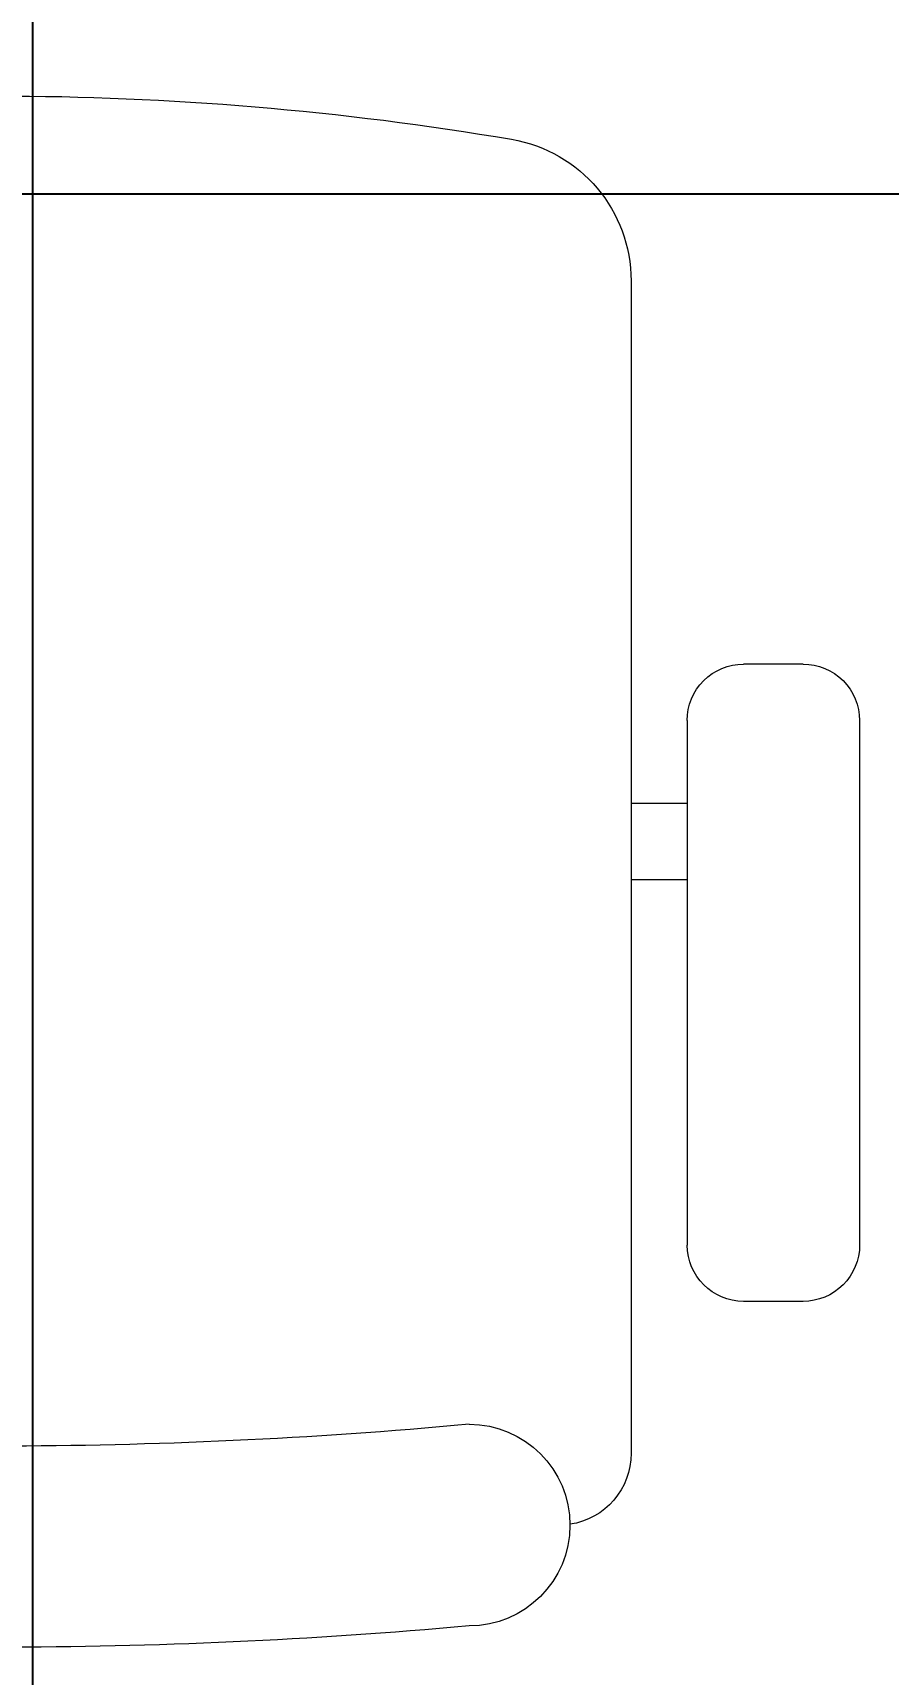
# Model space of a CAD drawing. Extents: x -12260 to 184725, y -29287 to 19916.
# Drawn here: x 42176 to 42474, y -12745 to -12174 of the extents above; entities that cross this region are included whole.
import ezdxf

# ---------------------------------------------------------------- set-up
doc = ezdxf.new("R2010")
doc.units = 0
doc.header["$LTSCALE"] = 0.25
doc.linetypes.add('DASHDOT', pattern=[25.4, 12.7, -6.35, 0, -6.35])
for name, color, linetype, lineweight in [('01-First Floor-FUR$0$72_EGR_BASE_TEXT', 252, 'Continuous', 5), ('01-First Floor-FUR$0$LOADING', 253, 'Continuous', 5), ('E-LITE-CLNG-CNDT', 6, 'DASHDOT', 35)]:
    doc.layers.add(name, color=color, linetype=linetype, lineweight=lineweight)
doc.layers.add('01-First Floor-FUR$0$FALSE CEILING', color=251, linetype='Continuous')
doc.styles.add('01-First Floor-FUR$0$X3G_ENTITY_9EC9', font='swisscl.ttf', dxfattribs={"height": 0.2})

# ---------------------------------------------------------------- blocks, each defined once
blk = doc.blocks.new('01-First Floor-FUR$0$GF21018-P')
at = {"color": 0}
for p, q in [((-0.2206958158158443, 0.4756307261486727), (-0.2206958158158443, 0.0674977280054634)), ((-0.2805980196294406, 0.3422072443699342), (-0.2598282612620899, 0.3422072443699342)), ((-0.3002131404457629, 0.322592123553612), (-0.3002131404457629, 0.1400010304266672)), ((-0.2402131404457641, 0.322592123553612), (-0.2402131404457641, 0.1400010304266708)), ((-0.2402131404457641, 0.2937232591883401), (-0.2206958158158443, 0.2937232591883365)), ((-0.2402131404457641, 0.2670847420663591), (-0.2206958158158443, 0.2670847420663591)), ((-0.2805980196294406, 0.1203859096103415), (-0.2598282612620899, 0.120385909610345))]:
    blk.add_line(p, q, dxfattribs=at)
for centre, radius, start, end in [((-0.0001010474000793, -0.5294775460345988), 1.069482816835118, 80.36711584008485, 99.63288415991525), ((-0.1706958158158436, 0.4756307261486727), 0.05, 99.63288415991494, 180), ((-0.2805980196294406, 0.322592123553612), 0.0196151208163253, 90, 180.0000000000001), ((-0.2598282612620899, 0.322592123553612), 0.0196151208163253, 359.9999999999999, 90), ((-0.2805980196294406, 0.1400010304266672), 0.0196151208163253, 180.0000000000001, 270.0000000000004), ((-0.2598282612620899, 0.1400010304266708), 0.0196151208163253, 270.0000000000006, 359.9999999999999), ((-0.1642902328567111, 0.0424977280054613), 0.0351139560901341, 90.00000000000004, 270), ((-4.0174444003e-06, 1.846735474002139), 1.776735474005004, 264.6945553321505, 275.3052680112835), ((-0.1956958158158457, 0.0674977280054634), 0.025, 179.9999999999999, 261.4720758531367), ((-3.2405935642e-06, 1.831363171438854), 1.831363171441721, 264.8532206013883, 275.1469821681523)]:
    blk.add_arc(centre, radius, start, end, dxfattribs=at)
blk = doc.blocks.new('01-First Floor-FUR')
at = {"layer": '01-First Floor-FUR$0$FALSE CEILING', "linetype": 'Continuous'}
for p, q in [((42175.99999988297, -12829.99999999993), (42175.99999988297, -9540.0000000132)), ((38575.99999988297, -12229.99999999993), (42775.99999994165, -12229.99999999993))]:
    blk.add_line(p, q, dxfattribs=at)
at = {"layer": '01-First Floor-FUR$0$LOADING', "extrusion": (2.240207019314477e-05, -7.774263848676233e-06, 0.9999999997188542), "xscale": -1000, "yscale": 1000.000000000001, "zscale": 1000, "rotation": 0.001410765030716021}
blk.add_blockref('01-First Floor-FUR$0$GF21018-P', (42163.4826528094, -12735.97759278543, 0.977611914315922), dxfattribs=at)
at = {"layer": '01-First Floor-FUR$0$72_EGR_BASE_TEXT', "insert": (40589.52762349899, -11795.63390330086, 0.1044569281495234), "char_height": 200, "width": 4223.970023355447, "attachment_point": 2, "style": '01-First Floor-FUR$0$X3G_ENTITY_9EC9'}
blk.add_mtext('{\\fSwis721 LtCn BT|b1|i0|c0|p34;EAR, NOSE, THROAT CONSULTATION / EXAMINATION ROOM}', dxfattribs=at)

msp = doc.modelspace()

# ---------------------------------------------------------------- block references
at = {"layer": 'E-LITE-CLNG-CNDT'}
msp.add_blockref('01-First Floor-FUR', (0, 0), dxfattribs=at)

doc.saveas('drawing.dxf')
